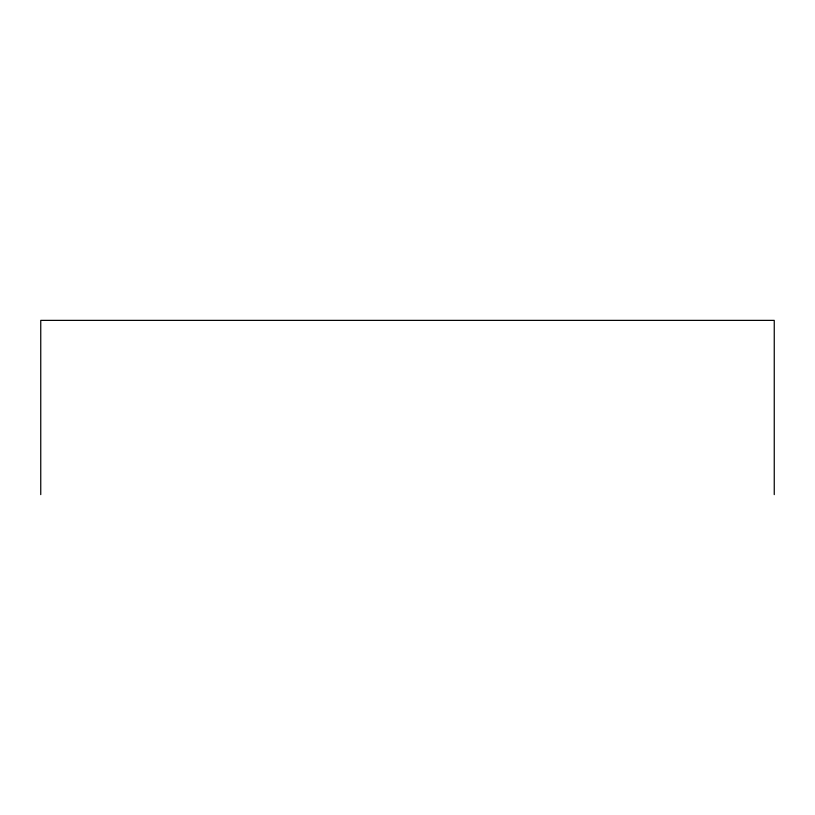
<?xml version="1.0" encoding="UTF-8"?>
<svg xmlns="http://www.w3.org/2000/svg" width="815" height="815" viewBox="0 0 815 815"><rect width="100%" height="100%" fill="white"/><g stroke="black" fill="none" stroke-linecap="round" stroke-linejoin="round"><path stroke-width="1.22" d="M774.25 494.623L774.25 320.377L40.75 320.377L40.75 494.623"/></g></svg>
